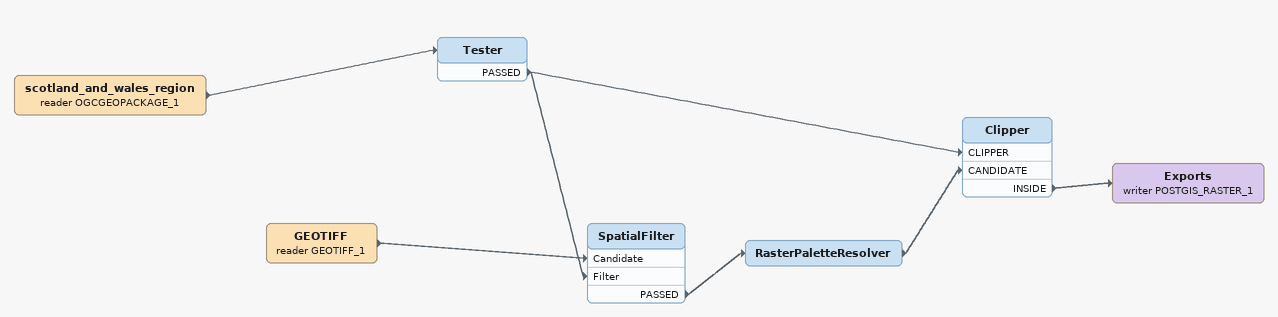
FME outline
scotland_and_wales_region (reader OGCGEOPACKAGE_1)
    -> Tester
Tester
    PASSED -> Clipper [CLIPPER]
    PASSED -> SpatialFilter [Filter]
GEOTIFF (reader GEOTIFF_1)
    -> SpatialFilter [Candidate]
SpatialFilter
    PASSED -> RasterPaletteResolver
RasterPaletteResolver
    -> Clipper [CANDIDATE]
Clipper
    INSIDE -> Exports (writer POSTGIS_RASTER_1)
Exports (writer POSTGIS_RASTER_1)
